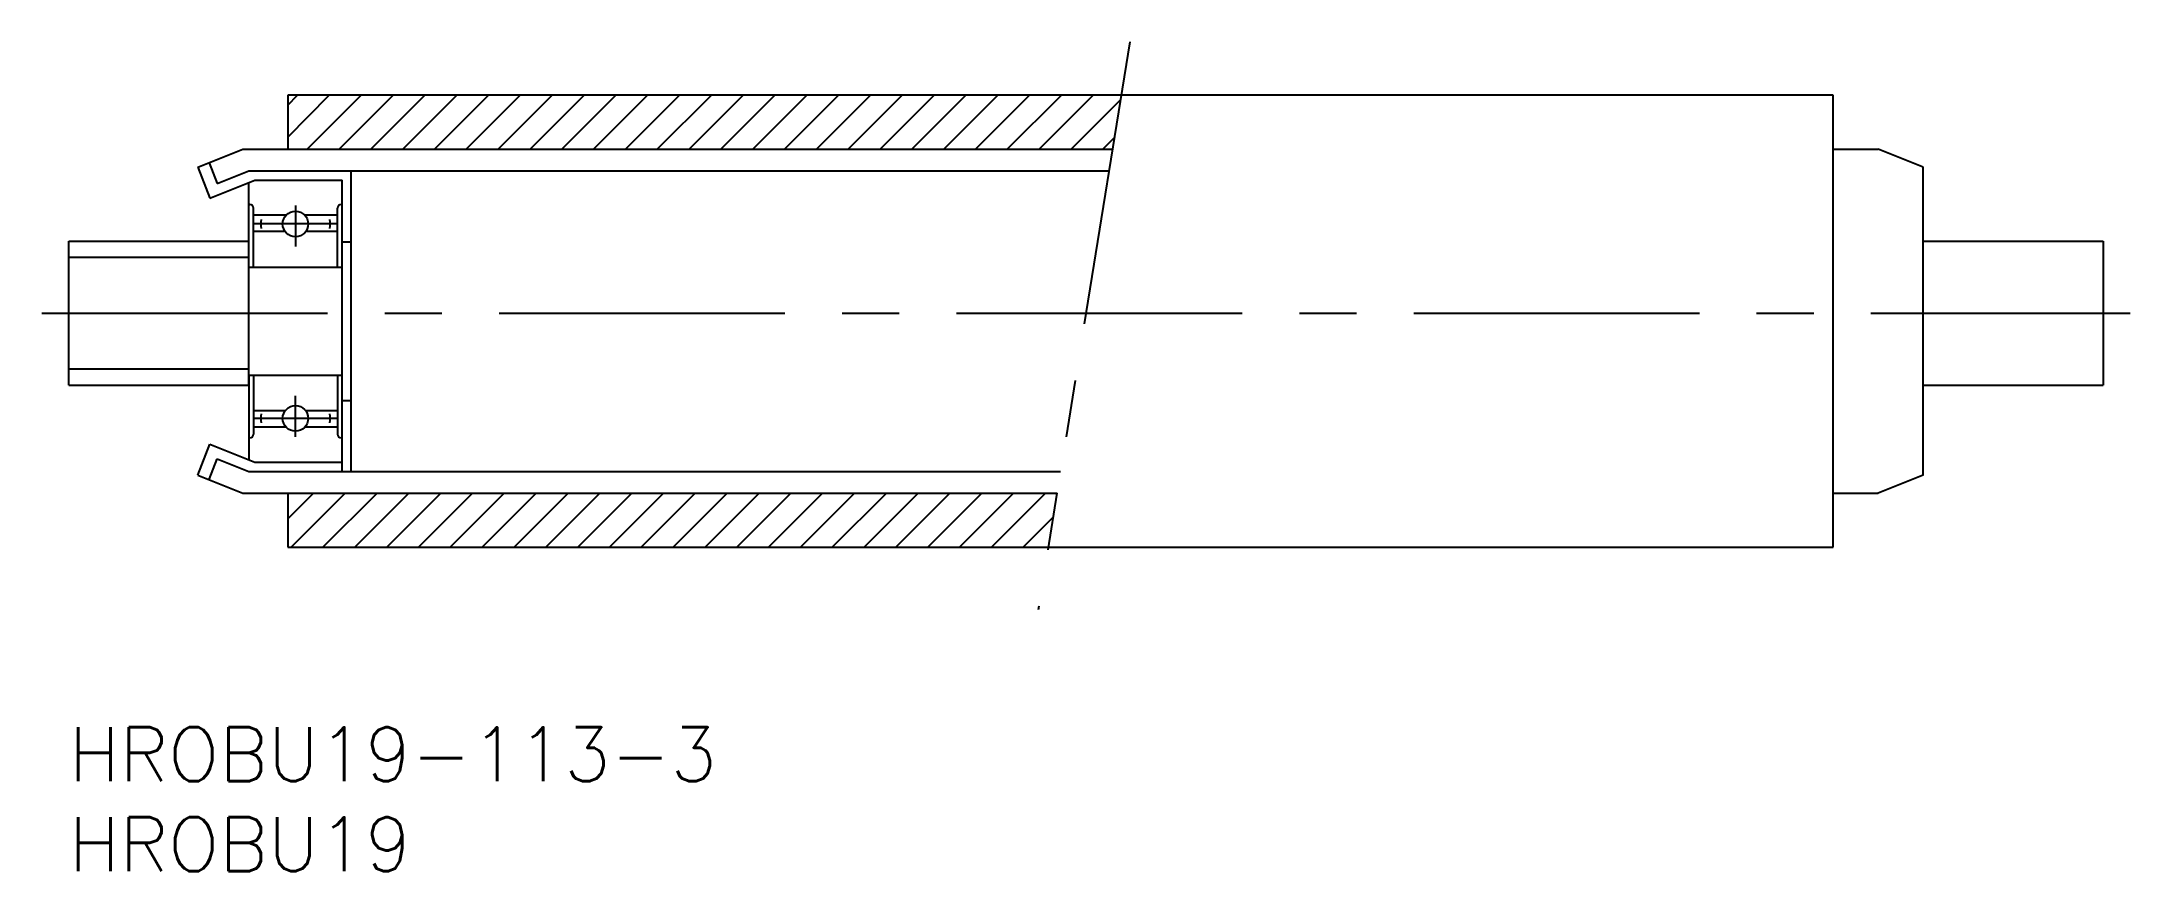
# Model space of a CAD drawing. Extents: x -1 to 115, y -8 to 38.
import ezdxf

# ---------------------------------------------------------------- set-up
doc = ezdxf.new("R2010")
doc.units = 0
doc.header["$LTSCALE"] = 0.5
doc.linetypes.add('CENTER', pattern=[50.8, 31.75, -6.35, 6.35, -6.35])
doc.linetypes.add('PHANTOM', pattern=[63.5, 31.75, -6.35, 6.35, -6.35, 6.35, -6.35])
for name, color, linetype in [('MSM_CENTER', 1, 'CENTER'), ('MSM_CONTINUOUS', 7, 'CONTINUOUS'), ('MSM_IMAGINARY', 6, 'PHANTOM'), ('MSM_NARROW', 5, 'CONTINUOUS'), ('MSM_PART_NUMBER', 7, 'CONTINUOUS')]:
    doc.layers.add(name, color=color, linetype=linetype)
doc.styles.get("Standard").update_dxf_attribs({"font": 'txt.shx', "height": 3, "bigfont": 'bigfont.shx'})

# ---------------------------------------------------------------- blocks, each defined once
blk = doc.blocks.new('*U2')
at = {"layer": 'MSM_PART_NUMBER'}
blk.add_text('HROBU19-113-3', height=3, dxfattribs=at).set_placement((0, -3))
blk = doc.blocks.new('*U3')
at = {"layer": 'MSM_PART_NUMBER'}
blk.add_text('HROBU19', height=3, dxfattribs=at).set_placement((0, -8))

msp = doc.modelspace()

# ---------------------------------------------------------------- linework, layer by layer
at = {"layer": 'MSM_CENTER'}
for p, q in [((14.93, 27.95), (10.26, 27.95)), ((12.59, 28.98), (12.59, 26.7)), ((-1.5, 23), (114.5, 23)), ((12.59, 16.12), (12.59, 18.4)), ((14.93, 17.15), (10.26, 17.15))]:
    msp.add_line(p, q, dxfattribs=at)
at = {"layer": 'MSM_CONTINUOUS'}
for p, q in [((12.16, 35.1), (12.16, 32.1)), ((98, 35.1), (12.16, 35.1)), ((98, 10), (98, 35.1)), ((7.16, 31.1), (9.66, 32.1)), ((7.79, 31.35), (8.25, 30.2)), ((9.66, 32.1), (57.97, 32.1)), ((98, 32.1), (100.5, 32.1)), ((103, 31.1), (100.5, 32.1)), ((7.16, 31.1), (7.84, 29.38)), ((7.84, 29.38), (10.34, 30.38)), ((8.25, 30.2), (10, 30.9)), ((10, 30.9), (15.19, 30.9)), ((10, 25.55), (10, 30.24)), ((10.34, 30.38), (15.19, 30.38)), ((11.65, 30.9), (57.77, 30.9)), ((15.19, 14.2), (15.19, 30.38)), ((15.69, 14.2), (15.69, 30.9)), ((103, 14), (103, 31.1)), ((10, 29.03), (10.06, 29.03)), ((15.19, 29.03), (15.13, 29.03)), ((10.26, 25.55), (10.26, 28.83)), ((12.07, 28.43), (10.26, 28.43)), ((14.93, 28.43), (13.12, 28.43)), ((14.93, 25.55), (14.93, 28.83)), ((0, 27), (10, 27)), ((0, 19), (0, 27)), ((10, 19), (10, 27)), ((12.03, 27.53), (10.26, 27.53)), ((14.93, 27.53), (13.16, 27.53)), ((15.19, 26.95), (15.69, 26.95)), ((103, 27), (113, 27)), ((113, 27), (113, 19)), ((0, 26.1), (10, 26.1)), ((0, 26.1), (10, 26.1)), ((10, 25.55), (15.19, 25.55)), ((113, 26), (113, 20)), ((0, 19.9), (10, 19.9)), ((0, 19), (10, 19)), ((10, 19.55), (15.19, 19.55)), ((10, 19.55), (10, 14.86)), ((10.26, 19.55), (10.26, 16.27)), ((14.93, 19.55), (14.93, 16.27)), ((103, 19), (113, 19)), ((12.03, 17.57), (10.26, 17.57)), ((14.93, 17.57), (13.16, 17.57)), ((15.19, 18.15), (15.69, 18.15)), ((12.07, 16.67), (10.26, 16.67)), ((14.93, 16.67), (13.12, 16.67)), ((7.16, 14), (7.84, 15.72)), ((7.84, 15.72), (10.34, 14.72)), ((10, 16.07), (10.06, 16.07)), ((15.19, 16.07), (15.13, 16.07)), ((7.16, 14), (9.66, 13)), ((7.79, 13.75), (8.25, 14.9)), ((8.25, 14.9), (10, 14.2)), ((10, 14.2), (55.08, 14.2)), ((10, 14.2), (15.19, 14.2)), ((10.34, 14.72), (15.19, 14.72)), ((103, 14), (100.5, 13)), ((9.66, 13), (54.89, 13)), ((12.16, 13), (12.16, 10)), ((98, 13), (100.5, 13)), ((12.16, 10), (98, 10))]:
    msp.add_line(p, q, dxfattribs=at)
for centre in [(12.59, 27.95), (12.59, 17.15)]:
    msp.add_circle(centre, 0.71, dxfattribs=at)
for centre, radius, start, end in [((10.06, 28.83), 0.2, 0, 90), ((15.13, 28.83), 0.2, 90, 180), ((12.09, 27.95), 1.43, 170.1128, 189.8872), ((13.09, 27.95), 1.43, 350.1128, 9.8872), ((10.06, 16.27), 0.2, 270, 360), ((12.09, 17.15), 1.43, 170.1128, 189.8872), ((13.09, 17.15), 1.43, 350.1128, 9.8872), ((15.13, 16.27), 0.2, 180, 270)]:
    msp.add_arc(centre, radius, start, end, dxfattribs=at)
at = {"layer": 'MSM_IMAGINARY'}
msp.add_line((58.93, 38.07), (53.84, 6.52), dxfattribs=at)
at = {"layer": 'MSM_NARROW'}
for p, q in [((12.16, 34.55), (12.71, 35.1)), ((12.16, 32.78), (14.47, 35.1)), ((13.24, 32.1), (16.24, 35.1)), ((15.01, 32.1), (18.01, 35.1)), ((16.78, 32.1), (19.78, 35.1)), ((18.55, 32.1), (21.55, 35.1)), ((20.31, 32.1), (23.31, 35.1)), ((22.08, 32.1), (25.08, 35.1)), ((23.85, 32.1), (26.85, 35.1)), ((25.62, 32.1), (28.62, 35.1)), ((27.38, 32.1), (30.38, 35.1)), ((29.15, 32.1), (32.15, 35.1)), ((30.92, 32.1), (33.92, 35.1)), ((32.69, 32.1), (35.69, 35.1)), ((34.46, 32.1), (37.46, 35.1)), ((36.22, 32.1), (39.22, 35.1)), ((37.99, 32.1), (40.99, 35.1)), ((39.76, 32.1), (42.76, 35.1)), ((41.53, 32.1), (44.53, 35.1)), ((43.29, 32.1), (46.29, 35.1)), ((45.06, 32.1), (48.06, 35.1)), ((46.83, 32.1), (49.83, 35.1)), ((48.6, 32.1), (51.6, 35.1)), ((50.37, 32.1), (53.37, 35.1)), ((52.13, 32.1), (55.13, 35.1)), ((53.9, 32.1), (56.9, 35.1)), ((55.67, 32.1), (58.41, 34.84)), ((57.44, 32.1), (58.07, 32.73)), ((12.16, 11.57), (13.59, 13)), ((12.36, 10), (15.36, 13)), ((14.12, 10), (17.12, 13)), ((15.89, 10), (18.89, 13)), ((17.66, 10), (20.66, 13)), ((19.43, 10), (22.43, 13)), ((21.19, 10), (24.19, 13)), ((22.96, 10), (25.96, 13)), ((24.73, 10), (27.73, 13)), ((26.5, 10), (29.5, 13)), ((28.27, 10), (31.27, 13)), ((30.03, 10), (33.03, 13)), ((31.8, 10), (34.8, 13)), ((33.57, 10), (36.57, 13)), ((35.34, 10), (38.34, 13)), ((37.1, 10), (40.1, 13)), ((38.87, 10), (41.87, 13)), ((40.64, 10), (43.64, 13)), ((42.41, 10), (45.41, 13)), ((44.18, 10), (47.18, 13)), ((45.94, 10), (48.94, 13)), ((47.71, 10), (50.71, 13)), ((49.48, 10), (52.48, 13)), ((51.25, 10), (54.25, 13)), ((53.01, 10), (54.67, 11.66))]:
    msp.add_line(p, q, dxfattribs=at)

# ---------------------------------------------------------------- block references
at = {"layer": 'MSM_CONTINUOUS'}
for name in ['*U2', '*U3']:
    msp.add_blockref(name, (0, 0), dxfattribs=at)

doc.saveas('drawing.dxf')
